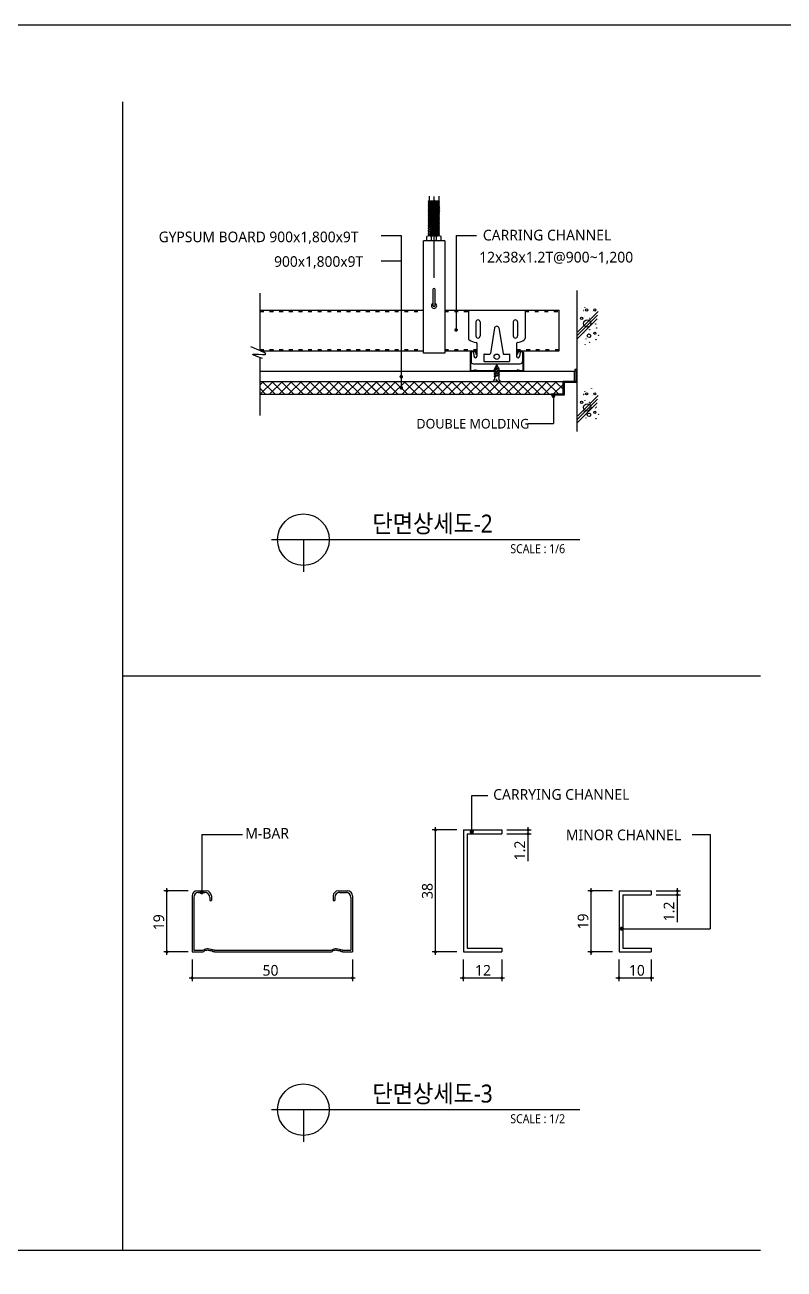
# Model space of a CAD drawing. Header units: millimetres. Extents: x 0 to 21000, y 0 to 5940.
# Drawn here: x 13532 to 15898, y 2063 to 5940 of the extents above; entities that cross this region are included whole.
import ezdxf

# ---------------------------------------------------------------- set-up
doc = ezdxf.new("R2010")
doc.units = ezdxf.units.MM
for name, pattern in [('ACAD_ISO03W100', [30, 12, -18]), ('CEN', [35, 30, -2, 1, -2]), ('CENTER', [2, 1.25, -0.25, 0.25, -0.25])]:
    doc.linetypes.add(name, pattern=pattern)
for name, color, linetype in [('ANCHOR', 4, 'Continuous'), ('ANGLEMOLDING', 4, 'Continuous'), ('CARRING', 6, 'Continuous'), ('CEN', 1, 'CEN'), ('CON', 7, 'Continuous'), ('DIM', 7, 'Continuous'), ('DOUBLEMOLDING', 52, 'Continuous'), ('GYPSUM', 2, 'Continuous'), ('M-BAR', 2, 'Continuous'), ('M-BAR-CLIP', 4, 'Continuous'), ('MINOR', 4, 'ACAD_ISO03W100'), ('MITONE', 2, 'Continuous'), ('MITONE2', 5, 'Continuous'), ('SCREW3점5X22', 1, 'Continuous'), ('TEXT', 3, 'Continuous')]:
    doc.layers.add(name, color=color, linetype=linetype)
doc.styles.add('GHS', font='malgun.ttf')

# ---------------------------------------------------------------- blocks, each defined once
blk = doc.blocks.new('A$C037965EB')
at = {"layer": 'M-BAR-CLIP'}
for p, q in [((0, 50), (0, 23.9)), ((0, 50), (53, 50)), ((53, 50), (53, 23.9)), ((7, 39), (7, 26)), ((11, 39), (11, 26)), ((42, 39), (42, 26)), ((46, 39), (46, 26)), ((24.5, 33.4), (20.6, 9.4)), ((28.5, 33.4), (32.4, 9.4)), ((8, 19), (8, 7)), ((45, 19), (45, 7)), ((2.5, 10.4), (2.5, 2)), ((4.5, 0), (48.5, 0)), ((4.7, 10.4), (5.2, 7)), ((14.5, 8.5), (14.5, 2.5)), ((15, 9), (20.1, 9)), ((15, 2), (38, 2)), ((32.9, 9), (38, 9)), ((38.5, 8.5), (38.5, 2.5)), ((48.3, 10.4), (47.7, 7)), ((50.5, 10.4), (50.5, 2))]:
    blk.add_line(p, q, dxfattribs=at)
blk.add_circle((26.5, 6.5), 2.5, dxfattribs=at)
for centre, radius, start, end in [((9, 39), 2, 90, 180), ((9, 39), 2, 0, 90), ((26.5, 32.9), 2.07, 14.4386, 165.5614), ((44, 39), 2, 90, 180), ((44, 39), 2, 0, 90), ((2, 23.9), 2, 180, 231.4353), ((9, 26), 2, 180, 270), ((9, 26), 2, 270, 360), ((44, 26), 2, 180, 270), ((44, 26), 2, 270, 360), ((51, 23.9), 2, 308.5647, 0), ((9.2, 35.2), 15.4, 236.7178, 262.3483), ((7, 19), 1, 360, 82.3483), ((46, 19), 1, 97.6517, 180), ((43.8, 35.2), 15.4, 277.6517, 303.2822), ((3.6, 10.4), 1.1, 0, 180), ((4.5, 2), 2, 180, 270), ((6.6, 7), 1.38, 180, 0), ((15, 8.5), 0.5, 90, 180), ((15, 2.5), 0.5, 180, 270), ((20.1, 9.5), 0.5, 270, 350.7087), ((32.9, 9.5), 0.5, 189.2913, 270), ((38, 8.5), 0.5, 0, 90), ((38, 2.5), 0.5, 270, 0), ((46.4, 7), 1.38, 180, 360), ((49.4, 10.4), 1.1, 0, 180), ((48.5, 2), 2, 270, 0)]:
    blk.add_arc(centre, radius, start, end, dxfattribs=at)
blk = doc.blocks.new('A$C3D2622D9')
at = {"layer": 'M-BAR'}
for centre, major_axis, ratio, start_param, end_param in [((-0.4, 1), (-1.16, 0.22), 0.410883, 1.993113, 2.811456), ((-0.4, 0.5), (-1.16, 0.22), 0.410883, 1.993113, 2.811456), ((2, 0.5), (-1.4, 0), 0.357143, 4.712389, 5.955279), ((2, 0), (-1.4, 0), 0.357143, 4.712389, 5.955279)]:
    blk.add_ellipse(centre, major_axis=major_axis, ratio=ratio, start_param=start_param, end_param=end_param, dxfattribs=at)
at = {"layer": 'M-BAR', "extrusion": (0, 0, -1)}
for centre, major_axis, ratio, start_param, end_param in [((2, 0.5), (1.4, 0), 0.357143, 4.712389, 5.955279), ((2, 0), (1.4, 0), 0.357143, 4.712389, 5.955279), ((4.4, 1), (1.16, 0.22), 0.410883, 1.993113, 2.811456), ((4.4, 0.5), (1.16, 0.22), 0.410883, 1.993113, 2.811456)]:
    blk.add_ellipse(centre, major_axis=major_axis, ratio=ratio, start_param=start_param, end_param=end_param, dxfattribs=at)
blk = doc.blocks.new('A$C2A247641')
at = {"layer": 'M-BAR'}
for p, q in [((0, 17.5), (0, 0)), ((0.5, 17), (0.5, 0.5)), ((1.5, 19), (4.5, 19)), ((2, 18.5), (4, 18.5)), ((5.5, 17), (5.5, 16)), ((5.5, 16), (6, 16)), ((6, 17.5), (6, 16)), ((44, 17.5), (44, 16)), ((44, 16), (44.5, 16)), ((44.5, 17), (44.5, 16)), ((45.5, 19), (48.5, 19)), ((46, 18.5), (48, 18.5)), ((49.5, 17), (49.5, 0.5)), ((50, 17.5), (50, 0)), ((0, 0), (3, 0)), ((0.5, 0.5), (3, 0.5)), ((7, 0.5), (23, 0.5)), ((7, 0), (23, 0)), ((27, 0), (43, 0)), ((27.2, 0.5), (43, 0.5)), ((47, 0.5), (49.5, 0.5)), ((47, 0), (50, 0))]:
    blk.add_line(p, q, dxfattribs=at)
for centre, start, end in [((1.5, 17.5), 90, 180), ((2, 17), 90, 180), ((4, 17), 0, 90), ((4.5, 17.5), 0, 90), ((45.5, 17.5), 90, 180), ((46, 17), 90, 180), ((48, 17), 0, 90), ((48.5, 17.5), 0, 90)]:
    blk.add_arc(centre, 1.5, start, end, dxfattribs=at)
for centre in [(22.6, 1), (22.6, 0.5)]:
    blk.add_ellipse(centre, major_axis=(-1.16, 0.22), ratio=0.410883, start_param=1.993113, end_param=2.234343, dxfattribs=at)
at = {"layer": 'M-BAR', "extrusion": (0, 0, -1)}
blk.add_ellipse((27.4, 0.5), major_axis=(1.16, 0.22), ratio=0.410883, start_param=1.993113, end_param=2.185696, dxfattribs=at)
at = {"layer": 'M-BAR'}
blk.add_blockref('A$C3D2622D9', (3, 0), dxfattribs=at)
at = {"layer": 'M-BAR', "xscale": -1}
blk.add_blockref('A$C3D2622D9', (47, 0), dxfattribs=at)
blk = doc.blocks.new('A$C5DD2461B')
at = {"layer": 'SCREW3점5X22'}
for p, q in [((6.4, 12.4), (2.2, 11.4)), ((2.3, 12.1), (4, 15.9)), ((2.3, 12.1), (4, 13.3)), ((2.3, 12.1), (2.3, 11.4)), ((4, 15.9), (4, 13.3)), ((5.7, 12.3), (4, 15.9)), ((5.8, 11.5), (6.4, 12.4)), ((5.8, 11.5), (1.5, 10.5)), ((1.5, 10.5), (2.2, 11.4)), ((5.8, 9.5), (1.5, 8.4)), ((1.5, 8.4), (2.2, 9.3)), ((5.8, 7.4), (1.5, 6.4)), ((1.5, 6.4), (2.2, 7.3)), ((5.8, 5.3), (1.5, 4.3)), ((1.5, 4.3), (2.2, 5.2)), ((6.5, 10.4), (2.2, 9.3)), ((6.5, 8.3), (2.2, 7.3)), ((6.5, 6.3), (2.2, 5.2)), ((2.3, 10.7), (2.3, 9.3)), ((2.3, 8.6), (2.3, 7.3)), ((2.3, 6.5), (2.3, 5.2)), ((2.3, 4.5), (2.3, 3.2)), ((3.9, 1.2), (3.9, 1.6)), ((4.1, 1.2), (4.1, 1.6)), ((5.8, 11.5), (5.8, 10.2)), ((5.8, 9.5), (6.5, 10.4)), ((5.8, 9.4), (5.8, 8.1)), ((5.8, 7.4), (6.5, 8.3)), ((5.8, 7.4), (5.8, 6.1)), ((5.8, 5.3), (6.5, 6.3)), ((5.8, 5.3), (5.8, 3.2)), ((0, 0), (2.7, 0)), ((5.3, 0), (8, 0))]:
    blk.add_line(p, q, dxfattribs=at)
for centre, radius, start, end in [((-1.1, 3.2), 3.39, 289.6094, 359.4917), ((2.7, 1.1), 1.15, 267.5265, 0.9138), ((4, -4.8), 4.97, 80.6135, 99.3865), ((4, 1.6), 0.08, 90, 180), ((4, 1.6), 0.08, 0, 90), ((5.3, 1.1), 1.15, 179.0862, 272.4735), ((9.1, 3.2), 3.39, 180.5083, 250.3906)]:
    blk.add_arc(centre, radius, start, end, dxfattribs=at)

msp = doc.modelspace()

# ---------------------------------------------------------------- hatches: boundary and pattern name
at = {"layer": 'MITONE2'}
h = msp.add_hatch(dxfattribs=at)
h.set_pattern_fill('ANSI37', color=256, scale=166.666667, style=0)
h.set_pattern_definition([(45, (-2729742.237, -6274929.163), (-14.731391275, 14.731391275), []), (135, (-2729742.237, -6274929.163), (-14.731391275, -14.731391275), [])])
h.paths.add_polyline_path([(15209.4, 4829.3), (15016.1, 4829.3), (15016.1, 4829.3), (15007.1, 4829.3, -0.021815), (15006.7, 4829.3), (14998.7, 4829.3, -0.021815), (14998.4, 4829.3), (14989.2, 4829.3, 0.000011), (14989.2, 4829.3), (14612.8, 4829.3), (14612.8, 4789.3), (15209.4, 4789.3)])

# ---------------------------------------------------------------- linework, layer by layer
for p, q in [((14265, 4925), (14265, 5104.1)), ((14265, 4723), (14265, 4902.9))]:
    msp.add_line(p, q)
msp.add_lwpolyline([(8400, 5940), (16800, 5940), (16800, 0), (8400, 0)], close=True)
at = {"color": 0}
for points in [[(13837.1, 2122.5), (13837.1, 5700)], [(13837.1, 3911.3), (15825, 3911.3)], [(8585, 2122.5), (15825, 2122.5)]]:
    msp.add_lwpolyline(points, dxfattribs=at)
msp.add_spline([(14272.6, 4900.2), (14242.8, 4913.5), (14281, 4913.4), (14236.2, 4936.4)], degree=3)
at = {"layer": 'ANCHOR'}
for p, q in [((14792.3, 5406), (14792.3, 5391.8)), ((14822.3, 5406), (14822.3, 5391.8)), ((14784.8, 5269.7), (14784.8, 5280.5)), ((14822.3, 5282.6), (14792.3, 5282.6)), ((14822.3, 5282.6), (14792.3, 5282.6)), ((14822.3, 5282.6), (14792.3, 5282.6)), ((14799.8, 5267.6), (14799.8, 5282.6)), ((14814.8, 5267.6), (14814.8, 5282.6)), ((14829.8, 5269.7), (14829.8, 5280.5)), ((14774, 4917.6), (14774, 5267.6)), ((14840.6, 5267.6), (14774, 5267.6)), ((14840.6, 5267.6), (14840.6, 4917.6)), ((14840.6, 4917.6), (14774, 4917.6))]:
    msp.add_line(p, q, dxfattribs=at)
at = {"layer": 'ANCHOR', "color": 1}
for p, q in [((14824.3, 5389.4), (14822.3, 5391.8)), ((14824.3, 5284.8), (14822.3, 5282.6))]:
    msp.add_line(p, q, dxfattribs=at)
at = {"layer": 'ANCHOR'}
msp.add_lwpolyline([(14811.1, 5066.2), (14811.1, 5115.2, 1), (14803.5, 5115.2), (14803.5, 5066.2, 1)], format="xyb", close=True, dxfattribs=at)
for centre, radius, start, end in [((14792.3, 5268.1), 14.6, 58.9734, 121.0266), ((14807.3, 5268.1), 14.6, 58.9734, 121.0266), ((14822.3, 5268.1), 14.6, 58.9734, 121.0266), ((14792.3, 5282.2), 14.6, 238.9734, 301.0266), ((14807.3, 5282.2), 14.6, 238.9734, 301.0266), ((14822.3, 5282.2), 14.6, 238.9734, 301.0266), ((14807.3, 5064.7), 8.33, 117.3871, 62.6129)]:
    msp.add_arc(centre, radius, start, end, dxfattribs=at)
at = {"layer": 'ANGLEMOLDING', "color": 1}
for p, q in [((14792.3, 5391.8), (14789.3, 5389.8)), ((14792.3, 5386.6), (14789.3, 5389.8)), ((14824.3, 5384.2), (14789.3, 5389.8)), ((14822.3, 5387.2), (14792.3, 5391.8)), ((14822.3, 5387.2), (14792.3, 5391.8)), ((14792.3, 5391.8), (14822.3, 5391.8)), ((14824.1, 5389.6), (14809.8, 5391.8)), ((14824.3, 5389.4), (14822.3, 5387.2)), ((14792.3, 5386.6), (14789.3, 5384.6)), ((14792.3, 5381.4), (14789.3, 5384.6)), ((14824.3, 5379), (14789.3, 5384.6)), ((14792.3, 5381.4), (14789.3, 5379.4)), ((14792.3, 5376.1), (14789.3, 5379.4)), ((14824.3, 5373.7), (14789.3, 5379.4)), ((14792.3, 5376.1), (14789.3, 5374.1)), ((14792.3, 5370.9), (14789.3, 5374.1)), ((14824.3, 5368.5), (14789.3, 5374.1)), ((14792.3, 5370.9), (14789.3, 5368.9)), ((14792.3, 5365.7), (14789.3, 5368.9)), ((14824.3, 5363.3), (14789.3, 5368.9)), ((14792.3, 5365.7), (14789.3, 5363.7)), ((14792.3, 5360.5), (14789.3, 5363.7)), ((14824.3, 5358.1), (14789.3, 5363.7)), ((14792.3, 5360.5), (14789.3, 5358.4)), ((14792.3, 5355.2), (14789.3, 5358.4)), ((14824.3, 5352.8), (14789.3, 5358.4)), ((14792.3, 5355.2), (14789.3, 5353.2)), ((14792.3, 5350), (14789.3, 5353.2)), ((14824.3, 5347.6), (14789.3, 5353.2)), ((14822.3, 5382), (14792.3, 5386.6)), ((14822.3, 5382), (14792.3, 5386.6)), ((14822.3, 5376.8), (14792.3, 5381.4)), ((14822.3, 5376.8), (14792.3, 5381.4)), ((14822.3, 5371.5), (14792.3, 5376.1)), ((14822.3, 5371.5), (14792.3, 5376.1)), ((14822.3, 5366.3), (14792.3, 5370.9)), ((14822.3, 5366.3), (14792.3, 5370.9)), ((14822.3, 5361.1), (14792.3, 5365.7)), ((14822.3, 5361.1), (14792.3, 5365.7)), ((14822.3, 5361.1), (14792.3, 5365.7)), ((14822.3, 5361.1), (14792.3, 5365.7)), ((14822.3, 5355.8), (14792.3, 5360.5)), ((14822.3, 5355.8), (14792.3, 5360.5)), ((14822.3, 5350.6), (14792.3, 5355.2)), ((14822.3, 5350.6), (14792.3, 5355.2)), ((14824.3, 5384.2), (14822.3, 5387.2)), ((14824.3, 5384.2), (14822.3, 5382)), ((14824.3, 5379), (14822.3, 5382)), ((14824.3, 5379), (14822.3, 5376.8)), ((14824.3, 5373.7), (14822.3, 5376.8)), ((14824.3, 5373.7), (14822.3, 5371.5)), ((14824.3, 5368.5), (14822.3, 5371.5)), ((14824.3, 5368.5), (14822.3, 5366.3)), ((14824.3, 5363.3), (14822.3, 5366.3)), ((14824.3, 5363.3), (14822.3, 5361.1)), ((14824.3, 5358.1), (14822.3, 5361.1)), ((14824.3, 5358.1), (14822.3, 5355.8)), ((14824.3, 5352.8), (14822.3, 5355.8)), ((14824.3, 5352.8), (14822.3, 5350.6)), ((14824.3, 5347.6), (14822.3, 5350.6)), ((14792.3, 5350), (14789.3, 5348)), ((14792.3, 5344.8), (14789.3, 5348)), ((14824.3, 5342.4), (14789.3, 5348)), ((14792.3, 5344.8), (14789.3, 5342.8)), ((14792.3, 5339.5), (14789.3, 5342.8)), ((14824.3, 5337.1), (14789.3, 5342.8)), ((14792.3, 5339.5), (14789.3, 5337.5)), ((14792.3, 5334.3), (14789.3, 5337.5)), ((14824.3, 5331.9), (14789.3, 5337.5)), ((14792.3, 5334.3), (14789.3, 5332.3)), ((14792.3, 5329.1), (14789.3, 5332.3)), ((14824.3, 5326.7), (14789.3, 5332.3)), ((14792.3, 5329.1), (14789.3, 5327.1)), ((14792.3, 5323.8), (14789.3, 5327.1)), ((14824.3, 5321.4), (14789.3, 5327.1)), ((14792.3, 5323.8), (14789.3, 5321.8)), ((14792.3, 5318.6), (14789.3, 5321.8)), ((14824.3, 5316.2), (14789.3, 5321.8)), ((14792.3, 5318.6), (14789.3, 5316.6)), ((14792.3, 5313.4), (14789.3, 5316.6)), ((14824.3, 5311), (14789.3, 5316.6)), ((14792.3, 5313.4), (14789.3, 5311.4)), ((14792.3, 5308.2), (14789.3, 5311.4)), ((14824.3, 5305.8), (14789.3, 5311.4)), ((14822.3, 5345.4), (14792.3, 5350)), ((14822.3, 5345.4), (14792.3, 5350)), ((14822.3, 5340.2), (14792.3, 5344.8)), ((14822.3, 5340.2), (14792.3, 5344.8)), ((14822.3, 5334.9), (14792.3, 5339.5)), ((14822.3, 5334.9), (14792.3, 5339.5)), ((14822.3, 5334.9), (14792.3, 5339.5)), ((14822.3, 5334.9), (14792.3, 5339.5)), ((14822.3, 5329.7), (14792.3, 5334.3)), ((14822.3, 5329.7), (14792.3, 5334.3)), ((14822.3, 5324.5), (14792.3, 5329.1)), ((14822.3, 5324.5), (14792.3, 5329.1)), ((14822.3, 5319.2), (14792.3, 5323.8)), ((14822.3, 5319.2), (14792.3, 5323.8)), ((14822.3, 5314), (14792.3, 5318.6)), ((14822.3, 5314), (14792.3, 5318.6)), ((14822.3, 5308.8), (14792.3, 5313.4)), ((14822.3, 5308.8), (14792.3, 5313.4)), ((14822.3, 5308.8), (14792.3, 5313.4)), ((14822.3, 5308.8), (14792.3, 5313.4)), ((14824.3, 5347.6), (14822.3, 5345.4)), ((14824.3, 5342.4), (14822.3, 5345.4)), ((14824.3, 5342.4), (14822.3, 5340.2)), ((14824.3, 5337.1), (14822.3, 5340.2)), ((14824.3, 5337.1), (14822.3, 5334.9)), ((14824.3, 5331.9), (14822.3, 5334.9)), ((14824.3, 5331.9), (14822.3, 5329.7)), ((14824.3, 5326.7), (14822.3, 5329.7)), ((14824.3, 5326.7), (14822.3, 5324.5)), ((14824.3, 5321.4), (14822.3, 5324.5)), ((14824.3, 5321.4), (14822.3, 5319.2)), ((14824.3, 5316.2), (14822.3, 5319.2)), ((14824.3, 5316.2), (14822.3, 5314)), ((14824.3, 5311), (14822.3, 5314)), ((14792.3, 5308.2), (14789.3, 5306.1)), ((14792.3, 5302.9), (14789.3, 5306.1)), ((14824.3, 5300.5), (14789.3, 5306.1)), ((14792.3, 5302.9), (14789.3, 5300.9)), ((14792.3, 5297.7), (14789.3, 5300.9)), ((14824.3, 5295.3), (14789.3, 5300.9)), ((14792.3, 5297.7), (14789.3, 5295.7)), ((14792.3, 5292.5), (14789.3, 5295.7)), ((14824.3, 5290.1), (14789.3, 5295.7)), ((14792.3, 5292.5), (14789.3, 5290.5)), ((14824.3, 5284.8), (14789.3, 5290.5)), ((14792.3, 5287.2), (14789.3, 5290.5)), ((14792.3, 5287.2), (14789.3, 5285.2)), ((14791.8, 5282.6), (14789.3, 5285.2)), ((14805.5, 5282.6), (14789.3, 5285.2)), ((14822.3, 5303.5), (14792.3, 5308.2)), ((14822.3, 5303.5), (14792.3, 5308.2)), ((14822.3, 5298.3), (14792.3, 5302.9)), ((14822.3, 5298.3), (14792.3, 5302.9)), ((14822.3, 5293.1), (14792.3, 5297.7)), ((14822.3, 5293.1), (14792.3, 5297.7)), ((14822.3, 5287.9), (14792.3, 5292.5)), ((14822.3, 5287.9), (14792.3, 5292.5)), ((14822.3, 5282.6), (14792.3, 5287.2)), ((14824.3, 5311), (14822.3, 5308.8)), ((14824.3, 5305.8), (14822.3, 5308.8)), ((14824.3, 5305.8), (14822.3, 5303.5)), ((14824.3, 5300.5), (14822.3, 5303.5)), ((14824.3, 5300.5), (14822.3, 5298.3)), ((14824.3, 5295.3), (14822.3, 5298.3)), ((14824.3, 5295.3), (14822.3, 5293.1)), ((14824.3, 5290.1), (14822.3, 5293.1)), ((14824.3, 5290.1), (14822.3, 5287.9)), ((14824.3, 5284.8), (14822.3, 5287.9))]:
    msp.add_line(p, q, dxfattribs=at)
at = {"layer": 'CARRING'}
for p, q in [((14265, 5051), (14774, 5051)), ((14840.6, 5051), (14914.4, 5051)), ((15091.1, 5051), (15197.7, 5051)), ((15197.7, 4924.3), (15197.7, 5051)), ((14266.5, 4924.3), (14774, 4924.3)), ((14840.6, 4924.3), (14941.1, 4924.3)), ((15064.4, 4924.3), (15197.7, 4924.3))]:
    msp.add_line(p, q, dxfattribs=at)
at = {"layer": 'CARRING', "color": 1, "linetype": 'ACAD_ISO03W100'}
for p, q in [((14265, 5047), (14774, 5047)), ((14840.6, 5047), (14914.4, 5047)), ((15091.1, 5047), (15197.7, 5047)), ((14265, 4928.3), (14774, 4928.3)), ((14840.6, 4928.3), (14941.1, 4928.3)), ((15064.4, 4928.3), (15197.7, 4928.3))]:
    msp.add_line(p, q, dxfattribs=at)
at = {"layer": 'CARRING', "color": 2}
for p, q in [((14898.7, 3431.5), (15018.7, 3431.5)), ((14898.7, 3431.5), (14898.7, 3051.5)), ((14910.7, 3419.5), (15018.7, 3419.5)), ((14910.7, 3419.5), (14910.7, 3063.5)), ((15018.7, 3431.5), (15018.7, 3419.5)), ((14910.7, 3063.5), (15018.7, 3063.5)), ((15018.7, 3063.5), (15018.7, 3051.5)), ((14898.7, 3051.5), (15018.7, 3051.5))]:
    msp.add_line(p, q, dxfattribs=at)
at = {"layer": 'CEN', "linetype": 'CENTER'}
msp.add_line((14807.3, 5152), (14807.3, 5406), dxfattribs=at)
at = {"layer": 'CON'}
for p, q in [((15252.7, 5112.5), (15252.7, 4673.5)), ((15252.7, 5104.1), (15252.7, 4723))]:
    msp.add_line(p, q, dxfattribs=at)
at = {"layer": 'CON', "color": 5}
for p, q in [((15318.6, 5046.7), (15255.8, 4983.5)), ((15315.6, 5023.7), (15252.7, 4960.5)), ((15316.4, 5035.6), (15253.6, 4972.4)), ((15316.4, 4774.1), (15253.6, 4710.9)), ((15318.6, 4785.1), (15255.8, 4721.9)), ((15315.6, 4762.2), (15252.7, 4699))]:
    msp.add_line(p, q, dxfattribs=at)
for centre, radius in [((15273.9, 5050.2), 0.339), ((15277.1, 5058.8), 0.339), ((15282.9, 5051.8), 3.39), ((15300.2, 5045.9), 0.339), ((15308.5, 5051.8), 3.39), ((15267.3, 5025.6), 3.39), ((15284.8, 5009.6), 11.3), ((15277.3, 5031.4), 0.339), ((15292.1, 5025.2), 0.339), ((15311.2, 5008.2), 0.339), ((15274.9, 4981.6), 0.339), ((15290.4, 4971.3), 5.64), ((15292.1, 4990.2), 0.339), ((15308.5, 4979.2), 3.39), ((15314.1, 4995.3), 0.339), ((15319.6, 4972.9), 0.339), ((15278.4, 4943.4), 0.339), ((15281, 4961.9), 0.339), ((15291.4, 4951.2), 0.339), ((15311.9, 4959.3), 0.339), ((15273.9, 4788.6), 0.339), ((15277.1, 4797.3), 0.339), ((15277.3, 4769.9), 0.339), ((15282.9, 4790.3), 3.39), ((15298.2, 4806.7), 0.339), ((15300.2, 4784.3), 0.339), ((15308.5, 4790.3), 3.39), ((15267.3, 4764), 3.39), ((15284.8, 4748.1), 11.3), ((15274.9, 4735.3), 0.339), ((15290.4, 4724.9), 5.64), ((15292.1, 4763.6), 0.339), ((15292.1, 4743.8), 0.339), ((15308.5, 4732.8), 3.39), ((15311.2, 4746.6), 0.339), ((15314.1, 4748.9), 0.339), ((15281, 4715.5), 0.339), ((15311.9, 4712.9), 0.339), ((15319.6, 4726.5), 0.339)]:
    msp.add_circle(centre, radius, dxfattribs=at)
at = {"layer": 'DIM'}
for p, q in [((14878.1, 3431.5), (14802, 3431.5)), ((14811.7, 3042.3), (14811.7, 3440.3)), ((15034, 3431.5), (15110.2, 3431.5)), ((15034, 3419.5), (15110.2, 3419.5)), ((15100.5, 3334.6), (15100.5, 3440.3)), ((14041.3, 3241.5), (13965.1, 3241.5)), ((13974.9, 3042.3), (13974.9, 3250.3)), ((15363.3, 3241.5), (15287.1, 3241.5)), ((15296.9, 3042.3), (15296.9, 3250.3)), ((15499.2, 3241.5), (15575.4, 3241.5)), ((15499.2, 3229.5), (15575.4, 3229.5)), ((15565.6, 3144.6), (15565.6, 3250.3)), ((14041.3, 3051.5), (13965.1, 3051.5)), ((14053.3, 3027.4), (14053.3, 2960.6)), ((14553.3, 3027.4), (14553.3, 2960.6)), ((14878.1, 3051.5), (14802, 3051.5)), ((14898.3, 3027.4), (14898.3, 2960.6)), ((15018.7, 3027.4), (15018.7, 2960.6)), ((15363.3, 3051.5), (15287.1, 3051.5)), ((15383.5, 3027.4), (15383.5, 2960.6)), ((15483.9, 3027.4), (15483.9, 2960.6)), ((14044.1, 2970.3), (14561.5, 2970.3)), ((14889.1, 2970.3), (15026.9, 2970.3)), ((15374.3, 2970.3), (15492.1, 2970.3))]:
    msp.add_line(p, q, dxfattribs=at)
at = {"layer": 'DIM', "const_width": 4.63}
for points in [[(14811.7, 3433.8, 1), (14811.7, 3429.2, 1)], [(15100.5, 3433.8, -1), (15100.5, 3429.2, -1)], [(15100.5, 3421.8, -1), (15100.5, 3417.2, -1)], [(13974.9, 3243.8, 1), (13974.9, 3239.2, 1)], [(15296.9, 3243.8, 1), (15296.9, 3239.2, 1)], [(15565.6, 3243.8, -1), (15565.6, 3239.2, -1)], [(15565.6, 3231.8, -1), (15565.6, 3227.2, -1)], [(13974.9, 3053.8, 1), (13974.9, 3049.2, 1)], [(14811.7, 3053.8, 1), (14811.7, 3049.2, 1)], [(15296.9, 3053.8, 1), (15296.9, 3049.2, 1)], [(14055.6, 2970.3, -1), (14051, 2970.3, -1)], [(14555.6, 2970.3, -1), (14551, 2970.3, -1)], [(14900.6, 2970.3, -1), (14896, 2970.3, -1)], [(15021, 2970.3, -1), (15016.4, 2970.3, -1)], [(15385.8, 2970.3, -1), (15381.1, 2970.3, -1)], [(15486.2, 2970.3, -1), (15481.6, 2970.3, -1)]]:
    msp.add_lwpolyline(points, format="xyb", close=True, dxfattribs=at)
at = {"layer": 'DOUBLEMOLDING'}
for p, q in [((15246.1, 4866), (15246.1, 4861)), ((15252.7, 4866), (15246.1, 4866)), ((15249.4, 4861), (15246.1, 4861)), ((15249.4, 4862.6), (15249.4, 4829.3)), ((15252.7, 4866), (15252.7, 4826)), ((15249.4, 4829.3), (15209.4, 4829.3)), ((15209.4, 4829.3), (15209.4, 4789.3)), ((15252.7, 4826), (15212.7, 4826)), ((15212.7, 4826), (15212.7, 4786)), ((15209.4, 4789.3), (15172.7, 4789.3)), ((15172.7, 4789.3), (15172.7, 4786)), ((15212.7, 4786), (15172.7, 4786))]:
    msp.add_line(p, q, dxfattribs=at)
at = {"layer": 'GYPSUM'}
for p, q in [((14265, 4861), (14996.9, 4861)), ((15008.7, 4861), (15243.5, 4861)), ((15243.5, 4861), (15243.5, 4829.3))]:
    msp.add_line(p, q, dxfattribs=at)
at = {"layer": 'M-BAR', "color": 3}
for p, q in [((14053.3, 3226.5), (14053.3, 3051.5)), ((14058.3, 3221.5), (14058.3, 3056.5)), ((14068.3, 3241.5), (14098.3, 3241.5)), ((14108.3, 3221.5), (14108.3, 3211.5)), ((14113.3, 3226.5), (14113.3, 3211.5)), ((14493.3, 3226.5), (14493.3, 3211.5)), ((14498.3, 3221.5), (14498.3, 3211.5)), ((14508.3, 3241.5), (14538.3, 3241.5)), ((14513.3, 3236.5), (14533.3, 3236.5)), ((14548.3, 3221.5), (14548.3, 3056.5)), ((14553.3, 3226.5), (14553.3, 3051.5)), ((14108.3, 3211.5), (14113.3, 3211.5)), ((14493.3, 3211.5), (14498.3, 3211.5)), ((14053.3, 3051.5), (14083.3, 3051.5)), ((14058.3, 3056.5), (14083.3, 3056.5)), ((14122.7, 3056.5), (14483.3, 3056.5)), ((14122.7, 3051.5), (14483.3, 3051.5)), ((14523.3, 3056.5), (14548.3, 3056.5)), ((14523.3, 3051.5), (14553.3, 3051.5))]:
    msp.add_line(p, q, dxfattribs=at)
at = {"layer": 'M-BAR', "color": 4}
msp.add_line((14073.3, 3236.5), (14093.3, 3236.5), dxfattribs=at)
at = {"layer": 'M-BAR', "color": 3}
for centre, start, end in [((14068.3, 3226.5), 90, 180), ((14073.3, 3221.5), 90, 180), ((14093.3, 3221.5), 0, 90), ((14098.3, 3226.5), 0, 90), ((14508.3, 3226.5), 90, 180), ((14513.3, 3221.5), 90, 180), ((14533.3, 3221.5), 0, 90), ((14538.3, 3226.5), 0, 90)]:
    msp.add_arc(centre, 15, start, end, dxfattribs=at)
for centre, major_axis, ratio, start_param, end_param in [((14079.3, 3061.7), (-11.6, 2.2), 0.410883, 1.993113, 2.811456), ((14079.3, 3056.7), (-11.6, 2.2), 0.410883, 1.993113, 2.811456), ((14103.3, 3056.5), (14, 0), 0.357143, 1.570796, 2.813687), ((14103.3, 3051.5), (14, 0), 0.357143, 1.570796, 2.813687), ((14479.3, 3061.7), (-11.6, 2.2), 0.410883, 1.993113, 2.811456), ((14479.3, 3056.7), (-11.6, 2.2), 0.410883, 1.993113, 2.811456), ((14503.3, 3056.5), (14, 0), 0.357143, 1.570796, 2.813687), ((14503.3, 3051.5), (14, 0), 0.357143, 1.570796, 2.813687)]:
    msp.add_ellipse(centre, major_axis=major_axis, ratio=ratio, start_param=start_param, end_param=end_param, dxfattribs=at)
at = {"layer": 'M-BAR', "color": 3, "extrusion": (0, 0, -1)}
for centre, major_axis, ratio, start_param, end_param in [((14103.3, 3056.5), (-14, 0), 0.357143, 1.570796, 2.813687), ((14103.3, 3051.5), (-14, 0), 0.357143, 1.570796, 2.813687), ((14127.2, 3061.7), (11.6, 2.2), 0.410883, 1.993113, 2.811456), ((14127.2, 3056.7), (11.6, 2.2), 0.410883, 1.993113, 2.811456), ((14503.3, 3056.5), (-14, 0), 0.357143, 1.570796, 2.813687), ((14503.3, 3051.5), (-14, 0), 0.357143, 1.570796, 2.813687), ((14527.2, 3061.7), (11.6, 2.2), 0.410883, 1.993113, 2.811456), ((14527.2, 3056.7), (11.6, 2.2), 0.410883, 1.993113, 2.811456)]:
    msp.add_ellipse(centre, major_axis=major_axis, ratio=ratio, start_param=start_param, end_param=end_param, dxfattribs=at)
at = {"layer": 'MINOR', "color": 2, "linetype": 'ByBlock'}
for p, q in [((15383.9, 3241.5), (15383.9, 3051.5)), ((15383.9, 3241.5), (15483.9, 3241.5)), ((15395.9, 3229.5), (15483.9, 3229.5)), ((15395.9, 3229.5), (15395.9, 3063.5)), ((15483.9, 3241.5), (15483.9, 3229.5)), ((15395.9, 3063.5), (15483.9, 3063.5)), ((15483.9, 3063.5), (15483.9, 3051.5)), ((15383.9, 3051.5), (15483.9, 3051.5))]:
    msp.add_line(p, q, dxfattribs=at)
at = {"layer": 'MITONE'}
for p, q in [((14265, 4829.3), (15209.4, 4829.3)), ((15209.4, 4789.3), (15209.4, 4829.3)), ((14265, 4789.3), (15209.4, 4789.3))]:
    msp.add_line(p, q, dxfattribs=at)
at = {"layer": 'MITONE2'}
for p, q in [((14265, 4818.2), (14276.1, 4829.3)), ((14265.5, 4789.3), (14305.5, 4829.3)), ((14312, 4789.3), (14272, 4829.3)), ((14295, 4789.3), (14335, 4829.3)), ((14341.4, 4789.3), (14301.4, 4829.3)), ((14324.5, 4789.3), (14364.5, 4829.3)), ((14370.9, 4789.3), (14330.9, 4829.3)), ((14353.9, 4789.3), (14393.9, 4829.3)), ((14400.4, 4789.3), (14360.4, 4829.3)), ((14383.4, 4789.3), (14423.4, 4829.3)), ((14429.8, 4789.3), (14389.8, 4829.3)), ((14412.8, 4789.3), (14452.8, 4829.3)), ((14459.3, 4789.3), (14419.3, 4829.3)), ((14442.3, 4789.3), (14482.3, 4829.3)), ((14488.7, 4789.3), (14448.7, 4829.3)), ((14471.8, 4789.3), (14511.8, 4829.3)), ((14518.2, 4789.3), (14478.2, 4829.3)), ((14501.2, 4789.3), (14541.2, 4829.3)), ((14547.7, 4789.3), (14507.7, 4829.3)), ((14530.7, 4789.3), (14570.7, 4829.3)), ((14577.1, 4789.3), (14537.1, 4829.3)), ((14560.2, 4789.3), (14600.2, 4829.3)), ((14606.6, 4789.3), (14566.6, 4829.3)), ((14589.6, 4789.3), (14629.6, 4829.3)), ((14636.1, 4789.3), (14596.1, 4829.3)), ((14619.1, 4789.3), (14659.1, 4829.3)), ((14665.5, 4789.3), (14625.5, 4829.3)), ((14648.5, 4789.3), (14688.5, 4829.3)), ((14695, 4789.3), (14655, 4829.3)), ((14678, 4789.3), (14718, 4829.3)), ((14724.4, 4789.3), (14684.4, 4829.3)), ((14707.5, 4789.3), (14747.5, 4829.3)), ((14753.9, 4789.3), (14713.9, 4829.3)), ((14736.9, 4789.3), (14776.9, 4829.3)), ((14783.4, 4789.3), (14743.4, 4829.3)), ((14766.4, 4789.3), (14806.4, 4829.3)), ((14812.8, 4789.3), (14772.8, 4829.3)), ((14795.9, 4789.3), (14826.4, 4819.8)), ((14826.4, 4805.2), (14802.3, 4829.3)), ((14282.5, 4789.3), (14265, 4806.8)), ((14825.3, 4789.3), (14826.4, 4790.3))]:
    msp.add_line(p, q, dxfattribs=at)
at = {"layer": 'TEXT', "color": 1}
for p, q in [((14642.1, 5283.8), (14705.1, 5283.8)), ((14705.1, 5283.8), (14705.1, 4811.7)), ((14876.2, 5283.8), (14876.2, 4989.4)), ((14876.2, 5283.8), (14939.2, 5283.8)), ((14642.1, 5205.1), (14705.1, 5205.1)), ((15179.4, 4782.8), (15179.4, 4698.2)), ((15100.5, 4698.2), (15179.4, 4698.2)), ((14924.9, 3426), (14924.9, 3539.3)), ((14924.9, 3539.3), (14974.6, 3539.3)), ((14083.3, 3417.2), (14210.5, 3417.2)), ((14083.3, 3417.2), (14083.3, 3241.5)), ((15611.3, 3417.2), (15667.5, 3417.2)), ((15667.5, 3417.2), (15667.5, 3123.8)), ((15392.4, 3123.8), (15667.5, 3123.8))]:
    msp.add_line(p, q, dxfattribs=at)
at = {"layer": 'TEXT'}
for p, q in [((14300.6, 4336.1), (15262, 4336.1)), ((14400.2, 4336.1), (14400.2, 4235.4)), ((14300.6, 2560), (15262, 2560)), ((14400.2, 2560), (14400.2, 2459.3))]:
    msp.add_line(p, q, dxfattribs=at)
at = {"layer": 'TEXT', "color": 1, "const_width": 5.56}
for points in [[(14873.4, 4989.4, 1), (14878.9, 4989.4, 1)], [(14702.4, 4843.7, 1), (14707.9, 4843.7, 1)], [(14702.6, 4808.9, 1), (14708.2, 4808.9, 1)], [(15176.6, 4782.8, 1), (15182.2, 4782.8, 1)]]:
    msp.add_lwpolyline(points, format="xyb", close=True, dxfattribs=at)
at = {"layer": 'TEXT', "color": 1, "linetype": 'ByBlock', "const_width": 6.67}
for points in [[(14924.9, 3422.7, 1), (14924.9, 3429.3, 1)], [(14080, 3237.6, 1), (14086.7, 3237.6, 1)], [(15389.1, 3123.8, 1), (15395.8, 3123.8, 1)]]:
    msp.add_lwpolyline(points, format="xyb", close=True, dxfattribs=at)
at = {"layer": 'TEXT'}
for centre in [(14400.2, 4336.1), (14400.2, 2560)]:
    msp.add_circle(centre, 80.4, dxfattribs=at)

# ---------------------------------------------------------------- block references
at = {"layer": 'M-BAR', "xscale": 3.33333333209157, "yscale": 3.33333333209157, "zscale": 3.33333333209157}
msp.add_blockref('A$C2A247641', (14919.4, 4861), dxfattribs=at)
at = {"layer": 'M-BAR-CLIP', "xscale": 3.33333333209157, "yscale": 3.33333333209157, "zscale": 3.33333333209157}
msp.add_blockref('A$C037965EB', (14914.4, 4884.3), dxfattribs=at)
at = {"layer": 'SCREW3점5X22', "xscale": 3.33333333209157, "yscale": 3.33333333209157, "zscale": 3.33333333209157}
msp.add_blockref('A$C5DD2461B', (14989.4, 4829.3), dxfattribs=at)

# ---------------------------------------------------------------- texts
at = {"layer": 'TEXT', "style": 'GHS'}
for s, height, p in [('GYPSUM BOARD 900x1,800x9T', 33, (13949.1, 5262.9)), ('CARRING CHANNEL ', 33.333, (14959.5, 5268.3)), ('900x1,800x9T', 33, (14308.9, 5186.2)), (' 12x38x1.2T@900~1,200', 33.333, (14936.6, 5199.6)), ('DOUBLE MOLDING', 30, (14752.4, 4682.3)), ('CARRYING CHANNEL', 33.333, (14991.7, 3525.5)), ('M-BAR', 33.33, (14219, 3404.3)), ('MINOR CHANNEL', 33.333, (15218, 3399.4)), ('50', 33.33, (14273, 2977.4)), ('12', 33.33, (14935.1, 2977.4)), ('10', 33.33, (15414.6, 2977.4))]:
    msp.add_text(s, height=height, dxfattribs=at).set_placement(p)
at = {"layer": 'TEXT', "style": 'GHS', "width": 0.9}
for s, height, p in [('단면상세도-2', 56, (14615.3, 4358.1)), ('SCALE : 1/6', 28, (15045, 4293.8)), ('단면상세도-3', 56, (14615.3, 2582.1)), ('SCALE : 1/2', 28, (15045, 2517.7))]:
    msp.add_text(s, height=height, dxfattribs=at).set_placement(p)
at = {"layer": 'TEXT', "style": 'GHS'}
for s, p in [('1.2', (15091, 3337)), ('38', (14803, 3216.5)), ('1.2', (15556.2, 3147)), ('19', (13966.2, 3119)), ('19', (15288.2, 3121.5))]:
    msp.add_text(s, height=33.33, rotation=90, dxfattribs=at).set_placement(p)

doc.saveas('drawing.dxf')
